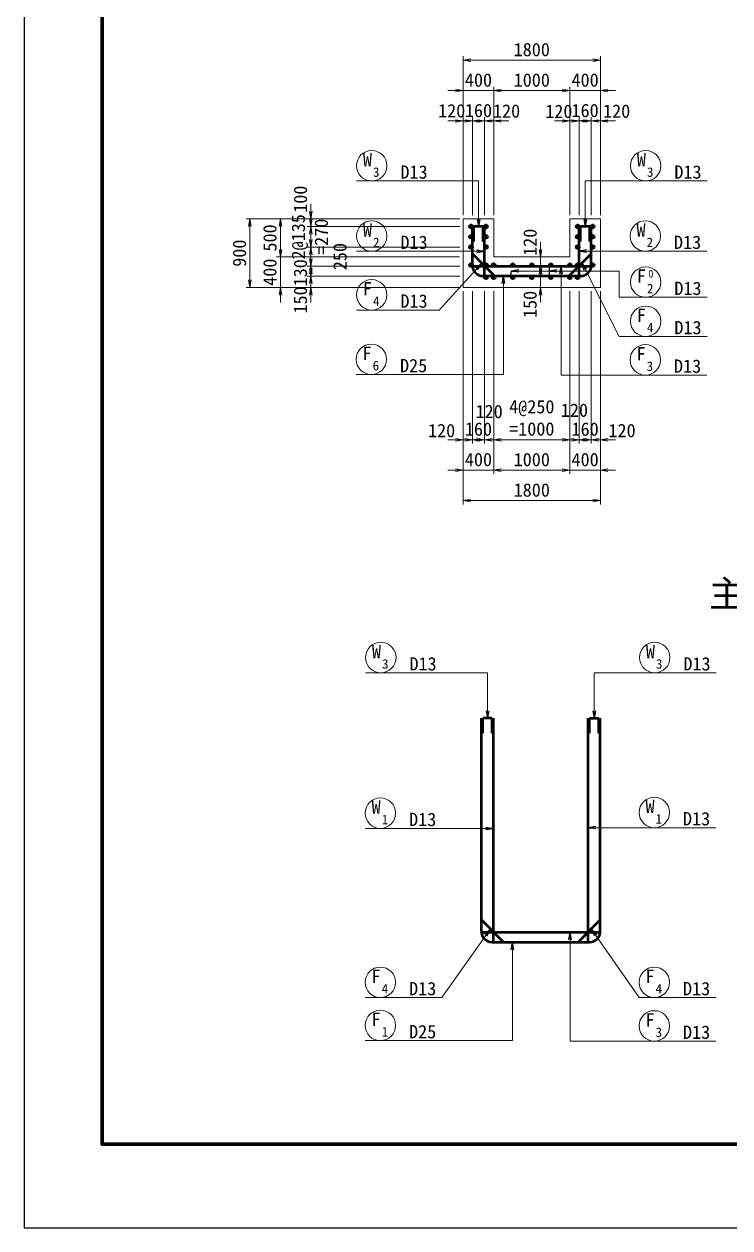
# Model space of a CAD drawing. Header units: millimetres. Extents: x 67792 to 193942, y -50017 to -20317.
# Drawn here: x 67792 to 77058, y -50017 to -34205 of the extents above; entities that cross this region are included whole.
import ezdxf
from ezdxf.enums import TextEntityAlignment as Align

# ---------------------------------------------------------------- set-up
doc = ezdxf.new("R2010")
doc.units = ezdxf.units.MM
doc.header["$LTSCALE"] = 50
doc.header["$PDSIZE"] = 300
doc.linetypes.add('SXF_跳び破線', pattern=[12, 6, -6])
doc.layers.get('Defpoints').update_dxf_attribs({"color": 191})
for name, color, linetype, lineweight in [('D-BGD', 7, 'Continuous', 13), ('D-STR', 1, 'Continuous', 50), ('D-STR-DIM', 7, 'Continuous', 13), ('D-STR-HTXT', 7, 'Continuous', 13), ('D-STR-STR2', 7, 'Continuous', 25), ('D-STR-STR5', 7, 'Continuous', 25), ('D-STR-TXT', 7, 'Continuous', 13), ('D-TTL', 2, 'Continuous', 140), ('D-TTL-TXT', 7, 'Continuous', 13)]:
    doc.layers.add(name, color=color, linetype=linetype, lineweight=lineweight)
doc.styles.add('YOKO_GOTHIC', font='MS Gothic.ttf')
doc.dimstyles.new('S50', dxfattribs={"dimscale": 50, "dimtxt": 3.5, "dimasz": 2, "dimexe": 1, "dimexo": 1, "dimgap": 1, "dimtad": 1, "dimdec": 0, "dimzin": 1, "dimdsep": 46, "dimtxsty": 'YOKO_GOTHIC', "dimblk": 'OPEN', "dimcen": 0, "dimclrd": 256, "dimclre": 256, "dimclrt": 256, "dimaunit": 1, "dimadec": 3, "dimazin": 0, "dimtfac": 1, "dimtdec": 0, "dimtix": 1, "dimtmove": 2, "dimatfit": 3, "dimldrblk": 'OPEN', "dimfxl": 1, "dimlwd": -1, "dimlwe": -1, "dimarcsym": 2})

# ---------------------------------------------------------------- blocks, each defined once
blk = doc.blocks.new('_Open')
at = {"color": 0, "linetype": 'ByBlock', "lineweight": -2}
for p, q in [((-1, 0.17), (0, 0)), ((-1, -0.17), (0, 0)), ((0, 0), (-1, 0))]:
    blk.add_line(p, q, dxfattribs=at)
blk = doc.blocks.new('*D210')
at = {"layer": 'D-STR-DIM', "ltscale": 1500, "transparency": 16777216}
for p, q in [((73557, -37714), (73557, -40514)), ((75357, -37714), (75357, -40514)), ((73657, -40464), (75257, -40464))]:
    blk.add_line(p, q, dxfattribs=at)
at = {"layer": 'Defpoints', "color": 0, "ltscale": 1500, "transparency": 16777216}
for p in [(73557, -37664), (75357, -37664), (75357, -40464)]:
    blk.add_point(p, dxfattribs=at)
at = {"layer": 'D-STR-DIM', "ltscale": 1500, "transparency": 16777216, "xscale": 100, "yscale": 100, "zscale": 100, "rotation": 180}
blk.add_blockref('_Open', (73557, -40464), dxfattribs=at)
at = {"layer": 'D-STR-DIM', "ltscale": 1500, "transparency": 16777216, "xscale": 100, "yscale": 100, "zscale": 100}
blk.add_blockref('_Open', (75357, -40464), dxfattribs=at)
at = {"layer": 'D-STR-DIM', "ltscale": 1500, "transparency": 16777216, "insert": (74457, -40326), "char_height": 175, "attachment_point": 5, "style": 'YOKO_GOTHIC'}
blk.add_mtext('1800', dxfattribs=at)
blk = doc.blocks.new('*D211')
at = {"layer": 'D-STR-DIM', "ltscale": 1500, "transparency": 16777216}
for p, q in [((73557, -37714), (73557, -40114)), ((73957, -37714), (73957, -40114)), ((73457, -40064), (73357, -40064)), ((73557, -40064), (73957, -40064)), ((74057, -40064), (74157, -40064))]:
    blk.add_line(p, q, dxfattribs=at)
at = {"layer": 'Defpoints', "color": 0, "ltscale": 1500, "transparency": 16777216}
for p in [(73557, -37664), (73957, -37664), (73957, -40064)]:
    blk.add_point(p, dxfattribs=at)
at = {"layer": 'D-STR-DIM', "ltscale": 1500, "transparency": 16777216, "xscale": 100, "yscale": 100, "zscale": 100}
blk.add_blockref('_Open', (73557, -40064), dxfattribs=at)
at = {"layer": 'D-STR-DIM', "ltscale": 1500, "transparency": 16777216, "xscale": 100, "yscale": 100, "zscale": 100, "rotation": 180}
blk.add_blockref('_Open', (73957, -40064), dxfattribs=at)
at = {"layer": 'D-STR-DIM', "ltscale": 1500, "transparency": 16777216, "insert": (73757, -39926), "char_height": 175, "attachment_point": 5, "style": 'YOKO_GOTHIC'}
blk.add_mtext('400', dxfattribs=at)
blk = doc.blocks.new('*D212')
at = {"layer": 'D-STR-DIM', "ltscale": 1500, "transparency": 16777216}
for p, q in [((73957, -37714), (73957, -40114)), ((74957, -37714), (74957, -40114)), ((74057, -40064), (74857, -40064))]:
    blk.add_line(p, q, dxfattribs=at)
at = {"layer": 'Defpoints', "color": 0, "ltscale": 1500, "transparency": 16777216}
for p in [(73957, -37664), (74957, -37664), (74957, -40064)]:
    blk.add_point(p, dxfattribs=at)
at = {"layer": 'D-STR-DIM', "ltscale": 1500, "transparency": 16777216, "xscale": 100, "yscale": 100, "zscale": 100, "rotation": 180}
blk.add_blockref('_Open', (73957, -40064), dxfattribs=at)
at = {"layer": 'D-STR-DIM', "ltscale": 1500, "transparency": 16777216, "xscale": 100, "yscale": 100, "zscale": 100}
blk.add_blockref('_Open', (74957, -40064), dxfattribs=at)
at = {"layer": 'D-STR-DIM', "ltscale": 1500, "transparency": 16777216, "insert": (74457, -39926), "char_height": 175, "attachment_point": 5, "style": 'YOKO_GOTHIC'}
blk.add_mtext('1000', dxfattribs=at)
blk = doc.blocks.new('*D213')
at = {"layer": 'D-STR-DIM', "ltscale": 1500, "transparency": 16777216}
for p, q in [((74957, -37714), (74957, -40114)), ((75357, -37714), (75357, -40114)), ((74857, -40064), (74757, -40064)), ((74957, -40064), (75357, -40064)), ((75457, -40064), (75557, -40064))]:
    blk.add_line(p, q, dxfattribs=at)
at = {"layer": 'Defpoints', "color": 0, "ltscale": 1500, "transparency": 16777216}
for p in [(74957, -37664), (75357, -37664), (75357, -40064)]:
    blk.add_point(p, dxfattribs=at)
at = {"layer": 'D-STR-DIM', "ltscale": 1500, "transparency": 16777216, "xscale": 100, "yscale": 100, "zscale": 100}
blk.add_blockref('_Open', (74957, -40064), dxfattribs=at)
at = {"layer": 'D-STR-DIM', "ltscale": 1500, "transparency": 16777216, "xscale": 100, "yscale": 100, "zscale": 100, "rotation": 180}
blk.add_blockref('_Open', (75357, -40064), dxfattribs=at)
at = {"layer": 'D-STR-DIM', "ltscale": 1500, "transparency": 16777216, "insert": (75157, -39926), "char_height": 175, "attachment_point": 5, "style": 'YOKO_GOTHIC'}
blk.add_mtext('400', dxfattribs=at)
blk = doc.blocks.new('*D214')
at = {"layer": 'D-STR-DIM', "ltscale": 1500, "transparency": 16777216}
for p, q in [((73677, -37714), (73677, -39714)), ((73837, -37714), (73837, -39714)), ((73577, -39664), (73477, -39664)), ((73677, -39664), (73837, -39664)), ((73937, -39664), (74037, -39664))]:
    blk.add_line(p, q, dxfattribs=at)
at = {"layer": 'Defpoints', "color": 0, "ltscale": 1500, "transparency": 16777216}
for p in [(73677, -37664), (73837, -37664), (73837, -39664)]:
    blk.add_point(p, dxfattribs=at)
at = {"layer": 'D-STR-DIM', "ltscale": 1500, "transparency": 16777216, "xscale": 100, "yscale": 100, "zscale": 100}
blk.add_blockref('_Open', (73677, -39664), dxfattribs=at)
at = {"layer": 'D-STR-DIM', "ltscale": 1500, "transparency": 16777216, "xscale": 100, "yscale": 100, "zscale": 100, "rotation": 180}
blk.add_blockref('_Open', (73837, -39664), dxfattribs=at)
at = {"layer": 'D-STR-DIM', "ltscale": 1500, "transparency": 16777216, "insert": (73757, -39526), "char_height": 175, "attachment_point": 5, "style": 'YOKO_GOTHIC'}
blk.add_mtext('160', dxfattribs=at)
blk = doc.blocks.new('*D215')
at = {"layer": 'D-STR-DIM', "ltscale": 1500, "transparency": 16777216}
for p, q in [((73557, -37714), (73557, -39714)), ((73677, -37714), (73677, -39714)), ((73457, -39664), (73357, -39664)), ((73557, -39664), (73677, -39664)), ((73777, -39664), (73877, -39664))]:
    blk.add_line(p, q, dxfattribs=at)
at = {"layer": 'Defpoints', "color": 0, "ltscale": 1500, "transparency": 16777216}
for p in [(73557, -37664), (73677, -37664), (73677, -39664)]:
    blk.add_point(p, dxfattribs=at)
at = {"layer": 'D-STR-DIM', "ltscale": 1500, "transparency": 16777216, "xscale": 100, "yscale": 100, "zscale": 100}
blk.add_blockref('_Open', (73557, -39664), dxfattribs=at)
at = {"layer": 'D-STR-DIM', "ltscale": 1500, "transparency": 16777216, "xscale": 100, "yscale": 100, "zscale": 100, "rotation": 180}
blk.add_blockref('_Open', (73677, -39664), dxfattribs=at)
at = {"layer": 'D-STR-DIM', "ltscale": 1500, "transparency": 16777216, "insert": (73273, -39545), "char_height": 175, "attachment_point": 5, "style": 'YOKO_GOTHIC'}
blk.add_mtext('120', dxfattribs=at)
blk = doc.blocks.new('*D216')
at = {"layer": 'D-STR-DIM', "ltscale": 1500, "transparency": 16777216}
for p, q in [((73957, -37714), (73957, -39714)), ((74957, -37714), (74957, -39714)), ((74857, -39664), (74057, -39664))]:
    blk.add_line(p, q, dxfattribs=at)
at = {"layer": 'Defpoints', "color": 0, "ltscale": 1500, "transparency": 16777216}
for p in [(73957, -37664), (74957, -37664), (73957, -39664)]:
    blk.add_point(p, dxfattribs=at)
at = {"layer": 'D-STR-DIM', "ltscale": 1500, "transparency": 16777216, "xscale": 100, "yscale": 100, "zscale": 100, "rotation": 180}
blk.add_blockref('_Open', (73957, -39664), dxfattribs=at)
at = {"layer": 'D-STR-DIM', "ltscale": 1500, "transparency": 16777216, "xscale": 100, "yscale": 100, "zscale": 100}
blk.add_blockref('_Open', (74957, -39664), dxfattribs=at)
at = {"layer": 'D-STR-DIM', "ltscale": 1500, "transparency": 16777216, "insert": (74457, -39378), "char_height": 175, "attachment_point": 5, "style": 'YOKO_GOTHIC'}
blk.add_mtext('4@250\\P=1000', dxfattribs=at)
blk = doc.blocks.new('*D217')
at = {"layer": 'D-STR-DIM', "ltscale": 1500, "transparency": 16777216}
for p, q in [((73837, -37714), (73837, -39714)), ((73957, -37714), (73957, -39714)), ((73737, -39664), (73637, -39664)), ((73957, -39664), (73837, -39664)), ((74057, -39664), (74157, -39664))]:
    blk.add_line(p, q, dxfattribs=at)
at = {"layer": 'Defpoints', "color": 0, "ltscale": 1500, "transparency": 16777216}
for p in [(73837, -37664), (73957, -37664), (73837, -39664)]:
    blk.add_point(p, dxfattribs=at)
at = {"layer": 'D-STR-DIM', "ltscale": 1500, "transparency": 16777216, "xscale": 100, "yscale": 100, "zscale": 100}
blk.add_blockref('_Open', (73837, -39664), dxfattribs=at)
at = {"layer": 'D-STR-DIM', "ltscale": 1500, "transparency": 16777216, "xscale": 100, "yscale": 100, "zscale": 100, "rotation": 180}
blk.add_blockref('_Open', (73957, -39664), dxfattribs=at)
at = {"layer": 'D-STR-DIM', "ltscale": 1500, "transparency": 16777216, "insert": (73897, -39295), "char_height": 175, "attachment_point": 5, "style": 'YOKO_GOTHIC'}
blk.add_mtext('120', dxfattribs=at)
blk = doc.blocks.new('*D218')
at = {"layer": 'D-STR-DIM', "ltscale": 1500, "transparency": 16777216}
for p, q in [((75077, -37714), (75077, -39714)), ((75237, -37714), (75237, -39714)), ((74977, -39664), (74877, -39664)), ((75237, -39664), (75077, -39664)), ((75337, -39664), (75437, -39664))]:
    blk.add_line(p, q, dxfattribs=at)
at = {"layer": 'Defpoints', "color": 0, "ltscale": 1500, "transparency": 16777216}
for p in [(75077, -37664), (75237, -37664), (75077, -39664)]:
    blk.add_point(p, dxfattribs=at)
at = {"layer": 'D-STR-DIM', "ltscale": 1500, "transparency": 16777216, "xscale": 100, "yscale": 100, "zscale": 100}
blk.add_blockref('_Open', (75077, -39664), dxfattribs=at)
at = {"layer": 'D-STR-DIM', "ltscale": 1500, "transparency": 16777216, "xscale": 100, "yscale": 100, "zscale": 100, "rotation": 180}
blk.add_blockref('_Open', (75237, -39664), dxfattribs=at)
at = {"layer": 'D-STR-DIM', "ltscale": 1500, "transparency": 16777216, "insert": (75157, -39526), "char_height": 175, "attachment_point": 5, "style": 'YOKO_GOTHIC'}
blk.add_mtext('160', dxfattribs=at)
blk = doc.blocks.new('*D219')
at = {"layer": 'D-STR-DIM', "ltscale": 1500, "transparency": 16777216}
for p, q in [((75237, -37714), (75237, -39714)), ((75357, -37714), (75357, -39714)), ((75137, -39664), (75037, -39664)), ((75357, -39664), (75237, -39664)), ((75457, -39664), (75557, -39664))]:
    blk.add_line(p, q, dxfattribs=at)
at = {"layer": 'Defpoints', "color": 0, "ltscale": 1500, "transparency": 16777216}
for p in [(75237, -37664), (75357, -37664), (75237, -39664)]:
    blk.add_point(p, dxfattribs=at)
at = {"layer": 'D-STR-DIM', "ltscale": 1500, "transparency": 16777216, "xscale": 100, "yscale": 100, "zscale": 100}
blk.add_blockref('_Open', (75237, -39664), dxfattribs=at)
at = {"layer": 'D-STR-DIM', "ltscale": 1500, "transparency": 16777216, "xscale": 100, "yscale": 100, "zscale": 100, "rotation": 180}
blk.add_blockref('_Open', (75357, -39664), dxfattribs=at)
at = {"layer": 'D-STR-DIM', "ltscale": 1500, "transparency": 16777216, "insert": (75642, -39545), "char_height": 175, "attachment_point": 5, "style": 'YOKO_GOTHIC'}
blk.add_mtext('120', dxfattribs=at)
blk = doc.blocks.new('*D220')
at = {"layer": 'D-STR-DIM', "ltscale": 1500, "transparency": 16777216}
for p, q in [((74957, -37714), (74957, -39714)), ((75077, -37714), (75077, -39714)), ((74857, -39664), (74757, -39664)), ((74957, -39664), (75077, -39664)), ((75177, -39664), (75277, -39664))]:
    blk.add_line(p, q, dxfattribs=at)
at = {"layer": 'Defpoints', "color": 0, "ltscale": 1500, "transparency": 16777216}
for p in [(74957, -37664), (75077, -37664), (75077, -39664)]:
    blk.add_point(p, dxfattribs=at)
at = {"layer": 'D-STR-DIM', "ltscale": 1500, "transparency": 16777216, "xscale": 100, "yscale": 100, "zscale": 100}
blk.add_blockref('_Open', (74957, -39664), dxfattribs=at)
at = {"layer": 'D-STR-DIM', "ltscale": 1500, "transparency": 16777216, "xscale": 100, "yscale": 100, "zscale": 100, "rotation": 180}
blk.add_blockref('_Open', (75077, -39664), dxfattribs=at)
at = {"layer": 'D-STR-DIM', "ltscale": 1500, "transparency": 16777216, "insert": (75017, -39278), "char_height": 175, "attachment_point": 5, "style": 'YOKO_GOTHIC'}
blk.add_mtext('120', dxfattribs=at)
blk = doc.blocks.new('*D221')
at = {"layer": 'D-STR-DIM', "ltscale": 1500, "transparency": 16777216}
for p, q in [((73557, -36714), (73557, -34628)), ((73657, -34678), (75257, -34678)), ((75357, -36714), (75357, -34628))]:
    blk.add_line(p, q, dxfattribs=at)
at = {"layer": 'Defpoints', "color": 0, "ltscale": 1500, "transparency": 16777216}
for p in [(75357, -34678), (73557, -36764), (75357, -36764)]:
    blk.add_point(p, dxfattribs=at)
at = {"layer": 'D-STR-DIM', "ltscale": 1500, "transparency": 16777216, "xscale": 100, "yscale": 100, "zscale": 100, "rotation": 180}
blk.add_blockref('_Open', (73557, -34678), dxfattribs=at)
at = {"layer": 'D-STR-DIM', "ltscale": 1500, "transparency": 16777216, "xscale": 100, "yscale": 100, "zscale": 100}
blk.add_blockref('_Open', (75357, -34678), dxfattribs=at)
at = {"layer": 'D-STR-DIM', "ltscale": 1500, "transparency": 16777216, "insert": (74457, -34541), "char_height": 175, "attachment_point": 5, "style": 'YOKO_GOTHIC'}
blk.add_mtext('1800', dxfattribs=at)
blk = doc.blocks.new('*D222')
at = {"layer": 'D-STR-DIM', "ltscale": 1500, "transparency": 16777216}
for p, q in [((73457, -35078), (73357, -35078)), ((73557, -36714), (73557, -35028)), ((73557, -35078), (73957, -35078)), ((73957, -36714), (73957, -35028)), ((74057, -35078), (74157, -35078))]:
    blk.add_line(p, q, dxfattribs=at)
at = {"layer": 'Defpoints', "color": 0, "ltscale": 1500, "transparency": 16777216}
for p in [(73957, -35078), (73557, -36764), (73957, -36764)]:
    blk.add_point(p, dxfattribs=at)
at = {"layer": 'D-STR-DIM', "ltscale": 1500, "transparency": 16777216, "xscale": 100, "yscale": 100, "zscale": 100}
blk.add_blockref('_Open', (73557, -35078), dxfattribs=at)
at = {"layer": 'D-STR-DIM', "ltscale": 1500, "transparency": 16777216, "xscale": 100, "yscale": 100, "zscale": 100, "rotation": 180}
blk.add_blockref('_Open', (73957, -35078), dxfattribs=at)
at = {"layer": 'D-STR-DIM', "ltscale": 1500, "transparency": 16777216, "insert": (73757, -34941), "char_height": 175, "attachment_point": 5, "style": 'YOKO_GOTHIC'}
blk.add_mtext('400', dxfattribs=at)
blk = doc.blocks.new('*D223')
at = {"layer": 'D-STR-DIM', "ltscale": 1500, "transparency": 16777216}
for p, q in [((73957, -36714), (73957, -35028)), ((74057, -35078), (74857, -35078)), ((74957, -36714), (74957, -35028))]:
    blk.add_line(p, q, dxfattribs=at)
at = {"layer": 'Defpoints', "color": 0, "ltscale": 1500, "transparency": 16777216}
for p in [(74957, -35078), (73957, -36764), (74957, -36764)]:
    blk.add_point(p, dxfattribs=at)
at = {"layer": 'D-STR-DIM', "ltscale": 1500, "transparency": 16777216, "xscale": 100, "yscale": 100, "zscale": 100, "rotation": 180}
blk.add_blockref('_Open', (73957, -35078), dxfattribs=at)
at = {"layer": 'D-STR-DIM', "ltscale": 1500, "transparency": 16777216, "xscale": 100, "yscale": 100, "zscale": 100}
blk.add_blockref('_Open', (74957, -35078), dxfattribs=at)
at = {"layer": 'D-STR-DIM', "ltscale": 1500, "transparency": 16777216, "insert": (74457, -34941), "char_height": 175, "attachment_point": 5, "style": 'YOKO_GOTHIC'}
blk.add_mtext('1000', dxfattribs=at)
blk = doc.blocks.new('*D224')
at = {"layer": 'D-STR-DIM', "ltscale": 1500, "transparency": 16777216}
for p, q in [((74857, -35078), (74757, -35078)), ((74957, -36714), (74957, -35028)), ((74957, -35078), (75357, -35078)), ((75357, -36714), (75357, -35028)), ((75457, -35078), (75557, -35078))]:
    blk.add_line(p, q, dxfattribs=at)
at = {"layer": 'Defpoints', "color": 0, "ltscale": 1500, "transparency": 16777216}
for p in [(75357, -35078), (74957, -36764), (75357, -36764)]:
    blk.add_point(p, dxfattribs=at)
at = {"layer": 'D-STR-DIM', "ltscale": 1500, "transparency": 16777216, "xscale": 100, "yscale": 100, "zscale": 100}
blk.add_blockref('_Open', (74957, -35078), dxfattribs=at)
at = {"layer": 'D-STR-DIM', "ltscale": 1500, "transparency": 16777216, "xscale": 100, "yscale": 100, "zscale": 100, "rotation": 180}
blk.add_blockref('_Open', (75357, -35078), dxfattribs=at)
at = {"layer": 'D-STR-DIM', "ltscale": 1500, "transparency": 16777216, "insert": (75157, -34941), "char_height": 175, "attachment_point": 5, "style": 'YOKO_GOTHIC'}
blk.add_mtext('400', dxfattribs=at)
blk = doc.blocks.new('*D225')
at = {"layer": 'D-STR-DIM', "ltscale": 1500, "transparency": 16777216}
for p, q in [((73457, -35478), (73357, -35478)), ((73557, -36714), (73557, -35428)), ((73557, -35478), (73677, -35478)), ((73677, -36714), (73677, -35428)), ((73777, -35478), (73877, -35478))]:
    blk.add_line(p, q, dxfattribs=at)
at = {"layer": 'Defpoints', "color": 0, "ltscale": 1500, "transparency": 16777216}
for p in [(73677, -35478), (73557, -36764), (73677, -36764)]:
    blk.add_point(p, dxfattribs=at)
at = {"layer": 'D-STR-DIM', "ltscale": 1500, "transparency": 16777216, "xscale": 100, "yscale": 100, "zscale": 100}
blk.add_blockref('_Open', (73557, -35478), dxfattribs=at)
at = {"layer": 'D-STR-DIM', "ltscale": 1500, "transparency": 16777216, "xscale": 100, "yscale": 100, "zscale": 100, "rotation": 180}
blk.add_blockref('_Open', (73677, -35478), dxfattribs=at)
at = {"layer": 'D-STR-DIM', "ltscale": 1500, "transparency": 16777216, "insert": (73405, -35345), "char_height": 175, "attachment_point": 5, "style": 'YOKO_GOTHIC'}
blk.add_mtext('120', dxfattribs=at)
blk = doc.blocks.new('*D226')
at = {"layer": 'D-STR-DIM', "ltscale": 1500, "transparency": 16777216}
for p, q in [((73577, -35478), (73477, -35478)), ((73677, -36714), (73677, -35428)), ((73677, -35478), (73837, -35478)), ((73837, -36714), (73837, -35428)), ((73937, -35478), (74037, -35478))]:
    blk.add_line(p, q, dxfattribs=at)
at = {"layer": 'Defpoints', "color": 0, "ltscale": 1500, "transparency": 16777216}
for p in [(73837, -35478), (73677, -36764), (73837, -36764)]:
    blk.add_point(p, dxfattribs=at)
at = {"layer": 'D-STR-DIM', "ltscale": 1500, "transparency": 16777216, "xscale": 100, "yscale": 100, "zscale": 100}
blk.add_blockref('_Open', (73677, -35478), dxfattribs=at)
at = {"layer": 'D-STR-DIM', "ltscale": 1500, "transparency": 16777216, "xscale": 100, "yscale": 100, "zscale": 100, "rotation": 180}
blk.add_blockref('_Open', (73837, -35478), dxfattribs=at)
at = {"layer": 'D-STR-DIM', "ltscale": 1500, "transparency": 16777216, "insert": (73757, -35341), "char_height": 175, "attachment_point": 5, "style": 'YOKO_GOTHIC'}
blk.add_mtext('160', dxfattribs=at)
blk = doc.blocks.new('*D227')
at = {"layer": 'D-STR-DIM', "ltscale": 1500, "transparency": 16777216}
for p, q in [((73737, -35478), (73637, -35478)), ((73837, -36714), (73837, -35428)), ((73837, -35478), (73957, -35478)), ((73957, -36714), (73957, -35428)), ((74057, -35478), (74157, -35478))]:
    blk.add_line(p, q, dxfattribs=at)
at = {"layer": 'Defpoints', "color": 0, "ltscale": 1500, "transparency": 16777216}
for p in [(73957, -35478), (73837, -36764), (73957, -36764)]:
    blk.add_point(p, dxfattribs=at)
at = {"layer": 'D-STR-DIM', "ltscale": 1500, "transparency": 16777216, "xscale": 100, "yscale": 100, "zscale": 100}
blk.add_blockref('_Open', (73837, -35478), dxfattribs=at)
at = {"layer": 'D-STR-DIM', "ltscale": 1500, "transparency": 16777216, "xscale": 100, "yscale": 100, "zscale": 100, "rotation": 180}
blk.add_blockref('_Open', (73957, -35478), dxfattribs=at)
at = {"layer": 'D-STR-DIM', "ltscale": 1500, "transparency": 16777216, "insert": (74126, -35348), "char_height": 175, "attachment_point": 5, "style": 'YOKO_GOTHIC'}
blk.add_mtext('120', dxfattribs=at)
blk = doc.blocks.new('*D228')
at = {"layer": 'D-STR-DIM', "ltscale": 1500, "transparency": 16777216}
for p, q in [((74857, -35478), (74757, -35478)), ((74957, -36714), (74957, -35428)), ((74957, -35478), (75077, -35478)), ((75077, -36714), (75077, -35428)), ((75177, -35478), (75277, -35478))]:
    blk.add_line(p, q, dxfattribs=at)
at = {"layer": 'Defpoints', "color": 0, "ltscale": 1500, "transparency": 16777216}
for p in [(75077, -35478), (74957, -36764), (75077, -36764)]:
    blk.add_point(p, dxfattribs=at)
at = {"layer": 'D-STR-DIM', "ltscale": 1500, "transparency": 16777216, "xscale": 100, "yscale": 100, "zscale": 100}
blk.add_blockref('_Open', (74957, -35478), dxfattribs=at)
at = {"layer": 'D-STR-DIM', "ltscale": 1500, "transparency": 16777216, "xscale": 100, "yscale": 100, "zscale": 100, "rotation": 180}
blk.add_blockref('_Open', (75077, -35478), dxfattribs=at)
at = {"layer": 'D-STR-DIM', "ltscale": 1500, "transparency": 16777216, "insert": (74812, -35352), "char_height": 175, "attachment_point": 5, "style": 'YOKO_GOTHIC'}
blk.add_mtext('120', dxfattribs=at)
blk = doc.blocks.new('*D247')
at = {"layer": 'D-STR-DIM', "ltscale": 1500, "transparency": 16777216}
for p, q in [((74977, -35478), (74877, -35478)), ((75077, -36714), (75077, -35428)), ((75077, -35478), (75237, -35478)), ((75237, -36714), (75237, -35428)), ((75337, -35478), (75437, -35478))]:
    blk.add_line(p, q, dxfattribs=at)
at = {"layer": 'Defpoints', "color": 0, "ltscale": 1500, "transparency": 16777216}
for p in [(75237, -35478), (75077, -36764), (75237, -36764)]:
    blk.add_point(p, dxfattribs=at)
at = {"layer": 'D-STR-DIM', "ltscale": 1500, "transparency": 16777216, "xscale": 100, "yscale": 100, "zscale": 100}
blk.add_blockref('_Open', (75077, -35478), dxfattribs=at)
at = {"layer": 'D-STR-DIM', "ltscale": 1500, "transparency": 16777216, "xscale": 100, "yscale": 100, "zscale": 100, "rotation": 180}
blk.add_blockref('_Open', (75237, -35478), dxfattribs=at)
at = {"layer": 'D-STR-DIM', "ltscale": 1500, "transparency": 16777216, "insert": (75157, -35341), "char_height": 175, "attachment_point": 5, "style": 'YOKO_GOTHIC'}
blk.add_mtext('160', dxfattribs=at)
blk = doc.blocks.new('*D248')
at = {"layer": 'D-STR-DIM', "ltscale": 1500, "transparency": 16777216}
for p, q in [((75137, -35478), (75037, -35478)), ((75237, -36714), (75237, -35428)), ((75237, -35478), (75357, -35478)), ((75357, -36714), (75357, -35428)), ((75457, -35478), (75557, -35478))]:
    blk.add_line(p, q, dxfattribs=at)
at = {"layer": 'Defpoints', "color": 0, "ltscale": 1500, "transparency": 16777216}
for p in [(75357, -35478), (75237, -36764), (75357, -36764)]:
    blk.add_point(p, dxfattribs=at)
at = {"layer": 'D-STR-DIM', "ltscale": 1500, "transparency": 16777216, "xscale": 100, "yscale": 100, "zscale": 100}
blk.add_blockref('_Open', (75237, -35478), dxfattribs=at)
at = {"layer": 'D-STR-DIM', "ltscale": 1500, "transparency": 16777216, "xscale": 100, "yscale": 100, "zscale": 100, "rotation": 180}
blk.add_blockref('_Open', (75357, -35478), dxfattribs=at)
at = {"layer": 'D-STR-DIM', "ltscale": 1500, "transparency": 16777216, "insert": (75571, -35350), "char_height": 175, "attachment_point": 5, "style": 'YOKO_GOTHIC'}
blk.add_mtext('120', dxfattribs=at)
blk = doc.blocks.new('*D249')
at = {"layer": 'D-STR-DIM', "ltscale": 1500, "transparency": 16777216}
for p, q in [((73507, -36764), (70707, -36764)), ((70757, -36864), (70757, -37564)), ((73507, -37664), (70707, -37664))]:
    blk.add_line(p, q, dxfattribs=at)
at = {"layer": 'Defpoints', "color": 0, "ltscale": 1500, "transparency": 16777216}
for p in [(73557, -36764), (70757, -37664), (73557, -37664)]:
    blk.add_point(p, dxfattribs=at)
at = {"layer": 'D-STR-DIM', "ltscale": 1500, "transparency": 16777216, "xscale": 100, "yscale": 100, "zscale": 100}
for p, rotation in [((70757, -36764), 90), ((70757, -37664), 270)]:
    blk.add_blockref('_Open', p, dxfattribs=dict(at, rotation=rotation))
at = {"layer": 'D-STR-DIM', "ltscale": 1500, "transparency": 16777216, "insert": (70620, -37214), "char_height": 175, "attachment_point": 5, "rotation": 90, "style": 'YOKO_GOTHIC'}
blk.add_mtext('900', dxfattribs=at)
blk = doc.blocks.new('*D250')
at = {"layer": 'D-STR-DIM', "ltscale": 1500, "transparency": 16777216}
for p, q in [((73507, -36764), (71107, -36764)), ((71157, -36864), (71157, -37164)), ((73507, -37264), (71107, -37264))]:
    blk.add_line(p, q, dxfattribs=at)
at = {"layer": 'Defpoints', "color": 0, "ltscale": 1500, "transparency": 16777216}
for p in [(73557, -36764), (71157, -37264), (73557, -37264)]:
    blk.add_point(p, dxfattribs=at)
at = {"layer": 'D-STR-DIM', "ltscale": 1500, "transparency": 16777216, "xscale": 100, "yscale": 100, "zscale": 100}
for p, rotation in [((71157, -36764), 90), ((71157, -37264), 270)]:
    blk.add_blockref('_Open', p, dxfattribs=dict(at, rotation=rotation))
at = {"layer": 'D-STR-DIM', "ltscale": 1500, "transparency": 16777216, "insert": (71020, -37014), "char_height": 175, "attachment_point": 5, "rotation": 90, "style": 'YOKO_GOTHIC'}
blk.add_mtext('500', dxfattribs=at)
blk = doc.blocks.new('*D251')
at = {"layer": 'D-STR-DIM', "ltscale": 1500, "transparency": 16777216}
for p, q in [((71157, -37164), (71157, -37064)), ((73507, -37264), (71107, -37264)), ((71157, -37264), (71157, -37664)), ((73507, -37664), (71107, -37664)), ((71157, -37764), (71157, -37864))]:
    blk.add_line(p, q, dxfattribs=at)
at = {"layer": 'Defpoints', "color": 0, "ltscale": 1500, "transparency": 16777216}
for p in [(73557, -37264), (71157, -37664), (73557, -37664)]:
    blk.add_point(p, dxfattribs=at)
at = {"layer": 'D-STR-DIM', "ltscale": 1500, "transparency": 16777216, "xscale": 100, "yscale": 100, "zscale": 100}
for p, rotation in [((71157, -37264), 270), ((71157, -37664), 90)]:
    blk.add_blockref('_Open', p, dxfattribs=dict(at, rotation=rotation))
at = {"layer": 'D-STR-DIM', "ltscale": 1500, "transparency": 16777216, "insert": (71020, -37464), "char_height": 175, "attachment_point": 5, "rotation": 90, "style": 'YOKO_GOTHIC'}
blk.add_mtext('400', dxfattribs=at)
blk = doc.blocks.new('*D254')
at = {"layer": 'D-STR-DIM', "ltscale": 1500, "transparency": 16777216}
for p, q in [((74573, -37164), (74573, -37064)), ((74347, -37264), (74623, -37264)), ((74573, -37384), (74573, -37264)), ((74358, -37384), (74623, -37384)), ((74573, -37484), (74573, -37584))]:
    blk.add_line(p, q, dxfattribs=at)
at = {"layer": 'Defpoints', "color": 0, "ltscale": 1500, "transparency": 16777216}
for p in [(74297, -37264), (74573, -37264), (74308, -37384)]:
    blk.add_point(p, dxfattribs=at)
at = {"layer": 'D-STR-DIM', "ltscale": 1500, "transparency": 16777216, "xscale": 100, "yscale": 100, "zscale": 100}
for p, rotation in [((74573, -37264), 270), ((74573, -37384), 90)]:
    blk.add_blockref('_Open', p, dxfattribs=dict(at, rotation=rotation))
at = {"layer": 'D-STR-DIM', "ltscale": 1500, "transparency": 16777216, "insert": (74435, -37071), "char_height": 175, "attachment_point": 5, "rotation": 90, "style": 'YOKO_GOTHIC'}
blk.add_mtext('120', dxfattribs=at)
blk = doc.blocks.new('*D255')
at = {"layer": 'D-STR-DIM', "ltscale": 1500, "transparency": 16777216}
for p, q in [((74573, -37414), (74573, -37314)), ((74347, -37514), (74623, -37514)), ((74573, -37514), (74573, -37664)), ((74347, -37664), (74623, -37664)), ((74573, -37764), (74573, -37864))]:
    blk.add_line(p, q, dxfattribs=at)
at = {"layer": 'Defpoints', "color": 0, "ltscale": 1500, "transparency": 16777216}
for p in [(74297, -37514), (74297, -37664), (74573, -37664)]:
    blk.add_point(p, dxfattribs=at)
at = {"layer": 'D-STR-DIM', "ltscale": 1500, "transparency": 16777216, "xscale": 100, "yscale": 100, "zscale": 100}
for p, rotation in [((74573, -37514), 270), ((74573, -37664), 90)]:
    blk.add_blockref('_Open', p, dxfattribs=dict(at, rotation=rotation))
at = {"layer": 'D-STR-DIM', "ltscale": 1500, "transparency": 16777216, "insert": (74435, -37887), "char_height": 175, "attachment_point": 5, "rotation": 90, "style": 'YOKO_GOTHIC'}
blk.add_mtext('150', dxfattribs=at)
blk = doc.blocks.new('*D382')
at = {"layer": 'D-STR-DIM', "ltscale": 1500, "transparency": 16777216}
for p, q in [((71557, -36664), (71557, -36564)), ((73514, -36764), (71507, -36764)), ((71557, -36764), (71557, -36864)), ((73514, -36864), (71507, -36864)), ((71557, -36964), (71557, -37064))]:
    blk.add_line(p, q, dxfattribs=at)
at = {"layer": 'Defpoints', "color": 0, "ltscale": 1500, "transparency": 16777216}
for p in [(73564, -36764), (71557, -36864), (73564, -36864)]:
    blk.add_point(p, dxfattribs=at)
at = {"layer": 'D-STR-DIM', "ltscale": 1500, "transparency": 16777216, "xscale": 100, "yscale": 100, "zscale": 100}
for p, rotation in [((71557, -36764), 270), ((71557, -36864), 90)]:
    blk.add_blockref('_Open', p, dxfattribs=dict(at, rotation=rotation))
at = {"layer": 'D-STR-DIM', "ltscale": 1500, "transparency": 16777216, "insert": (71420, -36505), "char_height": 175, "attachment_point": 5, "rotation": 90, "style": 'YOKO_GOTHIC'}
blk.add_mtext('100', dxfattribs=at)
blk = doc.blocks.new('*D383')
at = {"layer": 'D-STR-DIM', "ltscale": 1500, "transparency": 16777216}
for p, q in [((71557, -36764), (71557, -36664)), ((73514, -36864), (71507, -36864)), ((71557, -36864), (71557, -37134)), ((73514, -37134), (71507, -37134)), ((71557, -37234), (71557, -37334))]:
    blk.add_line(p, q, dxfattribs=at)
at = {"layer": 'Defpoints', "color": 0, "ltscale": 1500, "transparency": 16777216}
for p in [(73564, -36864), (71557, -37134), (73564, -37134)]:
    blk.add_point(p, dxfattribs=at)
at = {"layer": 'D-STR-DIM', "ltscale": 1500, "transparency": 16777216, "xscale": 100, "yscale": 100, "zscale": 100}
for p, rotation in [((71557, -36864), 270), ((71557, -37134), 90)]:
    blk.add_blockref('_Open', p, dxfattribs=dict(at, rotation=rotation))
at = {"layer": 'D-STR-DIM', "ltscale": 1500, "transparency": 16777216, "char_height": 175, "attachment_point": 5, "rotation": 90, "style": 'YOKO_GOTHIC'}
for s, insert in [('2@135', (71411, -36999)), ('=270', (71695, -36999))]:
    blk.add_mtext(s, dxfattribs=dict(at, insert=insert))
blk = doc.blocks.new('*D384')
at = {"layer": 'D-STR-DIM', "ltscale": 1500, "transparency": 16777216}
for p, q in [((71557, -37034), (71557, -36934)), ((73514, -37134), (71507, -37134)), ((71557, -37134), (71557, -37384)), ((73514, -37384), (71507, -37384)), ((71557, -37484), (71557, -37584))]:
    blk.add_line(p, q, dxfattribs=at)
at = {"layer": 'Defpoints', "color": 0, "ltscale": 1500, "transparency": 16777216}
for p in [(73564, -37134), (71557, -37384), (73564, -37384)]:
    blk.add_point(p, dxfattribs=at)
at = {"layer": 'D-STR-DIM', "ltscale": 1500, "transparency": 16777216, "xscale": 100, "yscale": 100, "zscale": 100}
for p, rotation in [((71557, -37134), 270), ((71557, -37384), 90)]:
    blk.add_blockref('_Open', p, dxfattribs=dict(at, rotation=rotation))
at = {"layer": 'D-STR-DIM', "ltscale": 1500, "transparency": 16777216, "insert": (71940, -37259), "char_height": 175, "attachment_point": 5, "rotation": 90, "style": 'YOKO_GOTHIC'}
blk.add_mtext('250', dxfattribs=at)
blk = doc.blocks.new('*D385')
at = {"layer": 'D-STR-DIM', "ltscale": 1500, "transparency": 16777216}
for p, q in [((71557, -37284), (71557, -37184)), ((73514, -37384), (71507, -37384)), ((71557, -37384), (71557, -37514)), ((73514, -37514), (71507, -37514)), ((71557, -37614), (71557, -37714))]:
    blk.add_line(p, q, dxfattribs=at)
at = {"layer": 'Defpoints', "color": 0, "ltscale": 1500, "transparency": 16777216}
for p in [(73564, -37384), (71557, -37514), (73564, -37514)]:
    blk.add_point(p, dxfattribs=at)
at = {"layer": 'D-STR-DIM', "ltscale": 1500, "transparency": 16777216, "xscale": 100, "yscale": 100, "zscale": 100}
for p, rotation in [((71557, -37384), 270), ((71557, -37514), 90)]:
    blk.add_blockref('_Open', p, dxfattribs=dict(at, rotation=rotation))
at = {"layer": 'D-STR-DIM', "ltscale": 1500, "transparency": 16777216, "insert": (71420, -37472), "char_height": 175, "attachment_point": 5, "rotation": 90, "style": 'YOKO_GOTHIC'}
blk.add_mtext('130', dxfattribs=at)
blk = doc.blocks.new('*D386')
at = {"layer": 'D-STR-DIM', "ltscale": 1500, "transparency": 16777216}
for p, q in [((71557, -37414), (71557, -37314)), ((73514, -37514), (71507, -37514)), ((71557, -37514), (71557, -37664)), ((73507, -37664), (71507, -37664)), ((71557, -37764), (71557, -37864))]:
    blk.add_line(p, q, dxfattribs=at)
at = {"layer": 'Defpoints', "color": 0, "ltscale": 1500, "transparency": 16777216}
for p in [(73564, -37514), (71557, -37664), (73557, -37664)]:
    blk.add_point(p, dxfattribs=at)
at = {"layer": 'D-STR-DIM', "ltscale": 1500, "transparency": 16777216, "xscale": 100, "yscale": 100, "zscale": 100}
for p, rotation in [((71557, -37514), 270), ((71557, -37664), 90)]:
    blk.add_blockref('_Open', p, dxfattribs=dict(at, rotation=rotation))
at = {"layer": 'D-STR-DIM', "ltscale": 1500, "transparency": 16777216, "insert": (71420, -37828), "char_height": 175, "attachment_point": 5, "rotation": 90, "style": 'YOKO_GOTHIC'}
blk.add_mtext('150', dxfattribs=at)

msp = doc.modelspace()

# ---------------------------------------------------------------- linework, layer by layer
at = {"layer": 'D-BGD', "ltscale": 1500}
for p, q in [((73957.4, -36763.6), (73557.4, -36763.6)), ((73557.4, -36763.6), (73557.4, -37663.6)), ((73957.4, -36763.6), (73957.4, -37263.6)), ((74957.4, -36763.6), (75357.4, -36763.6)), ((74957.4, -36763.6), (74957.4, -37263.6)), ((75357.4, -36763.6), (75357.4, -37663.6)), ((74957.4, -37263.6), (73957.4, -37263.6)), ((73557.4, -37663.6), (75357.4, -37663.6))]:
    msp.add_line(p, q, dxfattribs=at)
at = {"layer": 'D-BGD'}
msp.add_line((74957.4, -37263.6), (73957.4, -37263.6), dxfattribs=at)
at = {"layer": 'D-STR'}
for p, q in [((73677.4, -37373.6), (73677.4, -36863.6)), ((73837.4, -36863.6), (73677.4, -36863.6)), ((73697.4, -37058.6), (73697.4, -36863.6)), ((73817.4, -37058.6), (73817.4, -36863.6)), ((73837.4, -37513.6), (73837.4, -36863.6)), ((75077.4, -37513.6), (75077.4, -36863.6)), ((75237.4, -36863.6), (75077.4, -36863.6)), ((75097.4, -37058.6), (75097.4, -36863.6)), ((75217.4, -37058.6), (75217.4, -36863.6)), ((75237.4, -37373.6), (75237.4, -36863.6)), ((73967.4, -37513.6), (73677.4, -37223.6)), ((74947.4, -37513.6), (75237.4, -37223.6)), ((73677.4, -37383.6), (75237.4, -37383.6)), ((73677.4, -37383.6), (75237.4, -37383.6)), ((73817.4, -37513.6), (75097.4, -37513.6)), ((73795.9, -46122), (73795.9, -43323.1)), ((73935.9, -43323.1), (73815.9, -43323.1)), ((73815.9, -43518.1), (73815.9, -43323.1)), ((73935.9, -43518.1), (73935.9, -43323.1)), ((73955.9, -46262), (73955.9, -43323.1)), ((75195.9, -46262), (75195.9, -43323.1)), ((75215.9, -43323.1), (75335.9, -43323.1)), ((75215.9, -43518.1), (75215.9, -43323.1)), ((75335.9, -43518.1), (75335.9, -43323.1)), ((75355.9, -46122), (75355.9, -43323.1)), ((74085.9, -46262), (73795.9, -45972)), ((75065.9, -46262), (75355.9, -45972)), ((73795.9, -46132), (75355.9, -46132)), ((73935.9, -46262), (75215.9, -46262))]:
    msp.add_line(p, q, dxfattribs=at)
for centre, start, end in [((73817.4, -37373.6), 180, 270), ((75097.4, -37373.6), 270, 0), ((73935.9, -46122), 180, 270), ((75215.9, -46122), 270, 0)]:
    msp.add_arc(centre, 140, start, end, dxfattribs=at)
at = {"layer": 'D-STR-HTXT'}
for p, q in [((72155.8, -36265.7), (73757.4, -36265.7)), ((76758.9, -36265.7), (75157.4, -36265.7)), ((72155.8, -37188.6), (73157.4, -37188.6)), ((75747.3, -37188.6), (76753.8, -37188.6)), ((75603.9, -37448.6), (75603.9, -37793.7)), ((75603.9, -37793.7), (76758.9, -37793.7)), ((72155.8, -37960.5), (73243, -37960.5)), ((75603.9, -38308.3), (76758.9, -38308.3)), ((72274.4, -42725.2), (73875.9, -42725.2)), ((76877.5, -42725.2), (75275.9, -42725.2)), ((72269.4, -44768.8), (73275.9, -44768.8)), ((75865.8, -44759.7), (76872.4, -44759.7)), ((72269.4, -46990.8), (73275.9, -46990.8)), ((75865.8, -46990.8), (76872.4, -46990.8))]:
    msp.add_line(p, q, dxfattribs=at)
for centre in [(72355.8, -36065.7), (75952.3, -36065.7), (72355.8, -36988.6), (75947.3, -36988.6), (75952.3, -37593.7), (72355.8, -37760.5), (75952.3, -38108.3), (72350.8, -38607.9), (75947.3, -38615.1), (72474.4, -42525.2), (76070.9, -42525.2), (72469.4, -44568.8), (76065.8, -44559.7), (72469.4, -46790.8), (76065.8, -46790.8), (72469.4, -47356.3), (76065.8, -47363.4)]:
    msp.add_circle(centre, 200, dxfattribs=at)
at = {"layer": 'D-STR-STR2', "lineweight": 50}
for centre, radius in [((73658.4, -36863.6), 20), ((73658.4, -36998.6), 20), ((73658.4, -36863.6), 10), ((73658.4, -36998.6), 10), ((73856.4, -36863.6), 20), ((73856.4, -36998.6), 20), ((73856.4, -36863.6), 10), ((73856.4, -36998.6), 10), ((75058.4, -36863.6), 20), ((75058.4, -36998.6), 20), ((75058.4, -36863.6), 10), ((75058.4, -36998.6), 10), ((75256.4, -36863.6), 20), ((75256.4, -36998.6), 20), ((75256.4, -36863.6), 10), ((75256.4, -36998.6), 10), ((73658.4, -37133.6), 20), ((73658.4, -37133.6), 10), ((73856.4, -37133.6), 20), ((73856.4, -37133.6), 10), ((75058.4, -37133.6), 20), ((75058.4, -37133.6), 10), ((75256.4, -37133.6), 20), ((75256.4, -37133.6), 10), ((73658.4, -37370.6), 20), ((73658.4, -37370.6), 10), ((73856.4, -37370.6), 20), ((73856.4, -37370.6), 10), ((73957.4, -37370.6), 20), ((73957.4, -37370.6), 10), ((74207.4, -37370.6), 20), ((74207.4, -37370.6), 10), ((74457.4, -37370.6), 20), ((74457.4, -37370.6), 10), ((74707.4, -37370.6), 20), ((74707.4, -37370.6), 10), ((74957.4, -37370.6), 20), ((74957.4, -37370.6), 10), ((75058.4, -37370.6), 20), ((75058.4, -37370.6), 10), ((75256.4, -37370.6), 20), ((75256.4, -37370.6), 10), ((73856.4, -37532.6), 20), ((73856.4, -37532.6), 10), ((73957.4, -37532.6), 20), ((73957.4, -37532.6), 10), ((74207.4, -37532.6), 20), ((74207.4, -37532.6), 10), ((74457.4, -37532.6), 20), ((74457.4, -37532.6), 10), ((74707.4, -37532.6), 20), ((74707.4, -37532.6), 10), ((74957.4, -37532.6), 20), ((74957.4, -37532.6), 10), ((75058.4, -37532.6), 20), ((75058.4, -37532.6), 10)]:
    msp.add_circle(centre, radius, dxfattribs=at)
at = {"layer": 'D-STR-STR5', "linetype": 'SXF_跳び破線', "ltscale": 0.2}
msp.add_line((74187.4, -37513.6), (74187.4, -37383.6), dxfattribs=at)
at = {"layer": 'D-STR-STR5'}
msp.add_line((74687.4, -37513.6), (74687.4, -37383.6), dxfattribs=at)
at = {"layer": 'D-TTL'}
msp.add_lwpolyline([(68816.7, -21416.6), (68816.7, -48916.6), (108816.7, -48916.6), (108816.7, -21416.6)], close=True, dxfattribs=at)
at = {"layer": 'Defpoints', "color": 1}
msp.add_lwpolyline([(67791.7, -20316.6), (67791.7, -50016.6), (109841.7, -50016.6), (109841.7, -20316.6)], close=True, dxfattribs=at)

# ---------------------------------------------------------------- texts
at = {"layer": 'D-STR-TXT', "style": 'YOKO_GOTHIC'}
for s, height, p in [('W', 175, (72299.6, -36074)), ('W', 175, (75896, -36074)), ('3', 125, (72415.2, -36211.8)), ('3', 125, (76011.7, -36211.8)), ('W', 175, (72299.6, -36996.9)), ('W', 175, (75891, -36996.9)), ('2', 125, (72415.2, -37134.7)), ('2', 125, (76006.7, -37134.7)), ('F', 175, (75896, -37602)), ('0', 100, (76020.4, -37533.5)), ('F', 175, (72299.6, -37768.8)), ('2', 125, (76011.7, -37739.8)), ('4', 125, (72415.2, -37906.6)), ('F', 175, (75896, -38116.6)), ('4', 125, (76011.7, -38254.4)), ('F', 175, (72294.5, -38616.3)), ('F', 175, (75891, -38623.4)), ('6', 125, (72410.2, -38754.1)), ('3', 125, (76006.7, -38761.2)), ('W', 175, (72418.1, -42533.5)), ('W', 175, (76014.6, -42533.5)), ('3', 125, (72533.8, -42671.3)), ('3', 125, (76130.3, -42671.3)), ('W', 175, (72413.1, -44577.2)), ('W', 175, (76009.6, -44568)), ('1', 125, (76125.2, -44705.8)), ('1', 125, (72528.8, -44715)), ('F', 175, (72413.1, -46799.1)), ('F', 175, (76009.6, -46799.1)), ('4', 125, (72528.8, -46937)), ('4', 125, (76125.2, -46937)), ('F', 175, (72413.1, -47364.6)), ('F', 175, (76009.6, -47371.8)), ('1', 125, (72528.8, -47502.4)), ('3', 125, (76125.2, -47509.6))]:
    msp.add_text(s, height=height, dxfattribs=at).set_placement(p, align=Align.CENTER)
for s, p in [('D13', (72732.4, -36235.7)), ('D13', (76328.8, -36235.7)), ('D13', (72732.4, -37158.6)), ('D13', (76323.8, -37158.6)), ('D13', (76328.8, -37763.7)), ('D13', (72732.4, -37930.5)), ('D13', (76328.8, -38278.3)), ('D25', (72727.3, -38777.9)), ('D13', (76323.8, -38785.1)), ('D13', (72850.9, -42695.2)), ('D13', (76447.4, -42695.2)), ('D13', (72845.9, -44738.8)), ('D13', (76442.4, -44729.7)), ('D13', (72845.9, -46960.8)), ('D13', (76442.4, -46960.8)), ('D25', (72845.9, -47526.3)), ('D13', (76442.4, -47533.4))]:
    msp.add_text(s, height=175, dxfattribs=at).set_placement(p)
at = {"layer": 'D-TTL-TXT', "style": 'YOKO_GOTHIC'}
msp.add_text('主鉄筋組立図', height=350, dxfattribs=at).set_placement((78213.2, -41965.3), align=Align.BOTTOM_CENTER)

# ---------------------------------------------------------------- dimensions: what is measured, and where the dimension line sits
at = {"layer": 'D-STR-DIM', "ltscale": 1500}
for base, p1, p2, picture, middle in [((75357.4, -34678.2), (73557.4, -36763.6), (75357.4, -36763.6), '*D221', (74457.4, -34540.7)), ((73957.4, -35078.2), (73557.4, -36763.6), (73957.4, -36763.6), '*D222', (73757.4, -34940.7)), ((74957.4, -35078.2), (73957.4, -36763.6), (74957.4, -36763.6), '*D223', (74457.4, -34940.7)), ((75357.4, -35078.2), (74957.4, -36763.6), (75357.4, -36763.6), '*D224', (75157.4, -34940.7)), ((73837.4, -35478.2), (73677.4, -36763.6), (73837.4, -36763.6), '*D226', (73757.4, -35340.7)), ((75237.4, -35478.2), (75077.4, -36763.6), (75237.4, -36763.6), '*D247', (75157.4, -35340.7)), ((73957.4, -40063.6), (73557.4, -37663.6), (73957.4, -37663.6), '*D211', (73757.4, -39926.1)), ((73837.4, -39663.6), (73677.4, -37663.6), (73837.4, -37663.6), '*D214', (73757.4, -39526.1)), ((75357.4, -40463.6), (73557.4, -37663.6), (75357.4, -37663.6), '*D210', (74457.4, -40326.1)), ((74957.4, -40063.6), (73957.4, -37663.6), (74957.4, -37663.6), '*D212', (74457.4, -39926.1)), ((75357.4, -40063.6), (74957.4, -37663.6), (75357.4, -37663.6), '*D213', (75157.4, -39926.1))]:
    dim = msp.add_linear_dim(base=base, p1=p1, p2=p2, dimstyle='S50', dxfattribs=at)
    dim.commit()
    dim.dimension.update_dxf_attribs({"geometry": picture, "text_midpoint": middle})
for base, p1, p2, picture, middle in [((73677.4, -35478.2), (73557.4, -36763.6), (73677.4, -36763.6), '*D225', (73405.3, -35344.9)), ((73957.4, -35478.2), (73837.4, -36763.6), (73957.4, -36763.6), '*D227', (74125.6, -35348.1)), ((75077.4, -35478.2), (74957.4, -36763.6), (75077.4, -36763.6), '*D228', (74811.6, -35352.4)), ((75357.4, -35478.2), (75237.4, -36763.6), (75357.4, -36763.6), '*D248', (75570.8, -35350.2)), ((73677.4, -39663.6), (73557.4, -37663.6), (73677.4, -37663.6), '*D215', (73273, -39544.8)), ((75077.4, -39663.6), (74957.4, -37663.6), (75077.4, -37663.6), '*D220', (75017.4, -39277.8))]:
    dim = msp.add_linear_dim(base=base, p1=p1, p2=p2, dimstyle='S50', dxfattribs=at)
    dim.commit()
    dim.dimension.update_dxf_attribs({"geometry": picture, "text_midpoint": middle, "dimtype": 160})
for base, p1, p2, angle, picture, middle in [((71557.4, -36863.6), (73563.6, -36763.6), (73563.6, -36863.6), 90, '*D382', (71419.9, -36505)), ((71557.4, -37383.6), (73563.6, -37133.6), (73563.6, -37383.6), 90, '*D384', (71940.1, -37258.6)), ((74572.6, -37263.6), (74307.9, -37383.6), (74297.4, -37263.6), 90, '*D254', (74435.1, -37071.1)), ((71557.4, -37513.6), (73563.6, -37383.6), (73563.6, -37513.6), 90, '*D385', (71419.9, -37472.1)), ((71557.4, -37663.6), (73563.6, -37513.6), (73557.4, -37663.6), 90, '*D386', (71419.9, -37828.1)), ((74572.6, -37663.6), (74296.6, -37513.6), (74296.6, -37663.6), 90, '*D255', (74435.1, -37886.6)), ((73837.4, -39663.6), (73957.4, -37663.6), (73837.4, -37663.6), 180, '*D217', (73897.4, -39294.8)), ((75237.4, -39663.6), (75357.4, -37663.6), (75237.4, -37663.6), 180, '*D219', (75641.7, -39544.8))]:
    dim = msp.add_linear_dim(base=base, p1=p1, p2=p2, angle=angle, dimstyle='S50', dxfattribs=at)
    dim.commit()
    dim.dimension.update_dxf_attribs({"geometry": picture, "text_midpoint": middle, "dimtype": 160})
for base, p1, p2, angle, text, picture, middle in [((71557.4, -37133.6), (73563.6, -36863.6), (73563.6, -37133.6), 90, '2@135\\X=<>', '*D383', (71557.4, -36998.6)), ((73957.4, -39663.6), (74957.4, -37663.6), (73957.4, -37663.6), 180, '4@250\\P=<>', '*D216', (74457.4, -39378))]:
    dim = msp.add_linear_dim(base=base, p1=p1, p2=p2, angle=angle, text=text, dimstyle='S50', dxfattribs=at)
    dim.commit()
    dim.dimension.update_dxf_attribs({"geometry": picture, "text_midpoint": middle})
for base, p1, p2, angle, picture, middle in [((70757.4, -37663.6), (73557.4, -36763.6), (73557.4, -37663.6), 90, '*D249', (70619.9, -37213.6)), ((71157.4, -37263.6), (73557.4, -36763.6), (73557.4, -37263.6), 90, '*D250', (71019.9, -37013.6)), ((71157.4, -37663.6), (73557.4, -37263.6), (73557.4, -37663.6), 90, '*D251', (71019.9, -37463.6)), ((75077.4, -39663.6), (75237.4, -37663.6), (75077.4, -37663.6), 180, '*D218', (75157.4, -39526.1))]:
    dim = msp.add_linear_dim(base=base, p1=p1, p2=p2, angle=angle, dimstyle='S50', dxfattribs=at)
    dim.commit()
    dim.dimension.update_dxf_attribs({"geometry": picture, "text_midpoint": middle})

# ---------------------------------------------------------------- leaders
at = {"layer": 'D-STR-HTXT'}
for points in [[(73757.4, -36863.6), (73757.4, -36265.7)], [(75157.4, -36863.6), (75157.4, -36265.7)], [(73837.4, -37188.6), (73157.4, -37188.6)], [(75077.4, -37188.6), (75757.4, -37188.6)], [(73800.3, -37346.5), (73243, -37960.5)], [(74187.4, -37448.6), (75603.9, -37448.6)], [(74687.4, -37448.6), (75134.9, -37448.6)], [(74843.2, -37383.6), (74843.2, -38815.1), (76753.8, -38815.1)], [(75116.5, -37344.5), (75603.9, -38308.3)], [(74086.8, -37513.6), (74086.8, -38807.9), (72150.8, -38807.9)], [(73875.9, -43323.1), (73875.9, -42725.2)], [(75275.9, -43323.1), (75275.9, -42725.2)], [(75195.9, -44759.7), (75875.9, -44759.7)], [(73955.9, -44768.8), (73275.9, -44768.8)], [(73913.8, -46089.9), (73275.9, -46990.8)], [(74961.7, -46132), (74961.7, -47563.4), (76872.4, -47563.4)], [(75238, -46089.9), (75865.8, -46990.8)], [(74205.4, -46262), (74205.4, -47556.3), (72269.4, -47556.3)]]:
    msp.add_leader(points, dimstyle='S50', dxfattribs=at)

doc.saveas('drawing.dxf')
